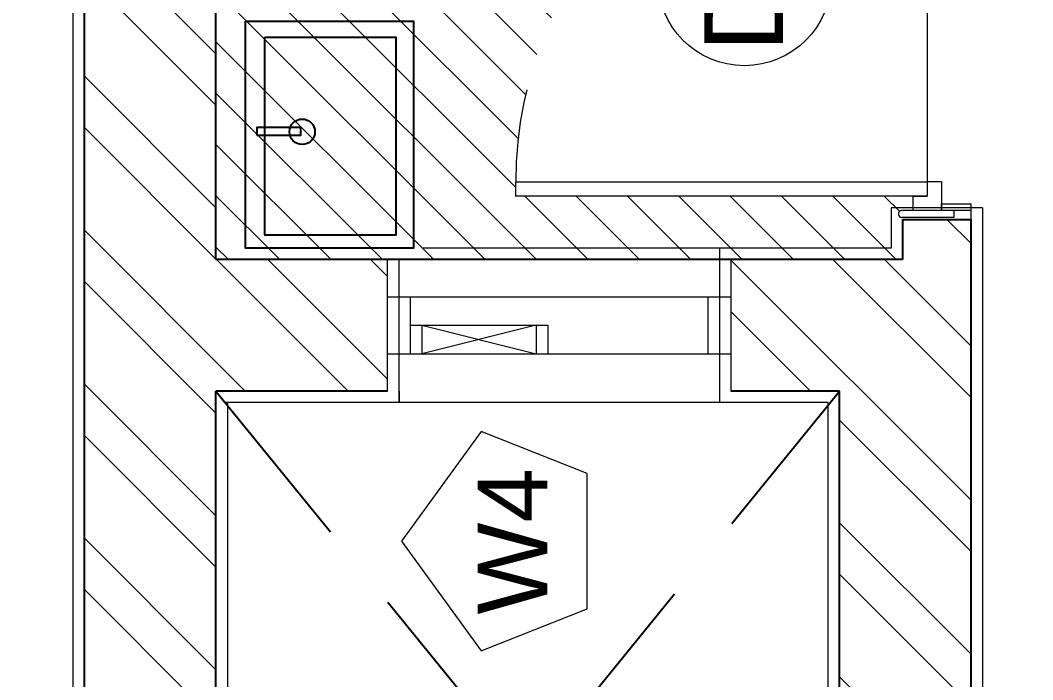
# Model space of a CAD drawing. Header units: metres. Extents: x 15463 to 32022, y 1223 to 33962.
# Drawn here: x 29499.717 to 29501.487, y 4122.25 to 4123.404 of the extents above; entities that cross this region are included whole.
import ezdxf

# ---------------------------------------------------------------- set-up
doc = ezdxf.new("R2010")
doc.units = ezdxf.units.M
doc.header["$LTSCALE"] = 0.1
doc.linetypes.add('DASHED2', pattern=[9.525, 6.35, -3.175])
doc.linetypes.add('HIDDEN2', pattern=[4.7625, 3.175, -1.5875])
for name, color, linetype, lineweight in [('DOOR', 7, 'Continuous', 20), ('HATCH', 250, 'Continuous', 13), ('LEVEL', 251, 'Continuous', 13), ('PLASTER', 252, 'Continuous', 15)]:
    doc.layers.add(name, color=color, linetype=linetype, lineweight=lineweight)
doc.styles.get("Standard").update_dxf_attribs({"font": 'arial.ttf'})

msp = doc.modelspace()

# ---------------------------------------------------------------- hatches: boundary and pattern name
at = {"layer": 'HATCH'}
h = msp.add_hatch(dxfattribs=at)
h.set_pattern_fill('ANSI32', color=256, scale=0.02, angle=90)
h.set_pattern_definition([(135, (29569.4144, 3572.19952), (-0.13470384, -0.13470384), []), (135, (29569.4144, 3572.28933), (-0.13470384, -0.13470384), [])])
h.paths.add_polyline_path([(29499.8292, 4125.1155), (29499.8292, 4119.0207), (29500.0592, 4119.0207), (29500.0592, 4119.422), (29500.0595, 4121.1856), (29500.3592, 4121.1856), (29500.3592, 4121.4156), (29500.0592, 4121.4156), (29500.0592, 4121.4156), (29500.0592, 4122.7556), (29500.3592, 4122.7556), (29500.3592, 4122.9856), (29500.0592, 4122.9856), (29500.0592, 4125.1155)])
h.paths.add_polyline_path([(29500.1292, 4118.9854), (29500.1292, 4118.8655), (29501.3792, 4118.8653), (29501.3792, 4119.0549), (29501.2593, 4119.0549), (29501.2593, 4119.0302), (29501.2592, 4118.9863), (29501.2592, 4118.9853)])
h.paths.add_polyline_path([(29500.9592, 4122.9855), (29500.9592, 4122.7555), (29501.1492, 4122.7555), (29501.1492, 4121.4155), (29500.9592, 4121.4155), (29500.9592, 4121.1855), (29501.2594, 4121.1855), (29501.2592, 4119.8552), (29501.3792, 4119.8552), (29501.3792, 4123.0558), (29501.2594, 4123.0558), (29501.2594, 4122.9855)])
h.paths.add_polyline_path([(29502.4992, 4118.9855), (29502.4992, 4119.0456), (29502.3792, 4119.0456), (29502.3792, 4118.9855), (29502.3792, 4118.3683), (29502.4992, 4118.3683), (29502.4992, 4118.8655), (29505.0092, 4118.8655), (29505.0092, 4118.9855)])
h.paths.add_polyline_path([(29505.3792, 4118.6855), (29505.3792, 4118.1465), (29505.6092, 4118.1465), (29505.6092, 4118.6855)])
h.paths.add_polyline_path([(29505.3792, 4117.1444), (29505.3792, 4116.6755), (29505.6092, 4116.6755), (29505.6092, 4117.1444)])
h.paths.add_polyline_path([(29505.3792, 4119.7597), (29505.3792, 4118.9855), (29505.6092, 4118.9855), (29505.6092, 4119.7597)])
h.paths.add_polyline_path([(29505.3792, 4122.0356), (29505.3792, 4121.2597), (29505.6092, 4121.2597), (29505.6092, 4122.0356)])
h.paths.add_polyline_path([(29504.6092, 4122.2955), (29504.6092, 4122.9005), (29504.3792, 4122.9005), (29504.3792, 4122.1855), (29502.3792, 4122.1855), (29502.3792, 4120.0456), (29502.4992, 4120.0456), (29502.4992, 4122.0655), (29505.0092, 4122.0655), (29505.0092, 4122.2955)])
h.paths.add_polyline_path([(29504.3792, 4125.1155), (29504.3792, 4124.4005), (29504.6092, 4124.4005), (29504.6092, 4125.1155)])
h.paths.add_polyline_path([(29500.4292, 4125.4155), (29500.4292, 4125.1856), (29501.2592, 4125.1855), (29501.2594, 4123.8558), (29501.3792, 4123.8558), (29501.3792, 4125.1855), (29504.0092, 4125.1855), (29504.0092, 4125.4155)])
at = {"layer": 'LEVEL'}
h = msp.add_hatch(dxfattribs=at)
h.set_pattern_fill('ANSI31', color=256, scale=0.02, angle=90)
h.set_pattern_definition([(135, (29569.414394, 3572.19952), (-0.0449012806, -0.0449012806), [])])
h.paths.add_polyline_path([(29488.2785, 4112.7406), (29488.2785, 4109.3807), (29488.6485, 4109.3807), (29489.0485, 4109.3807), (29489.0485, 4109.9098), (29489.0769, 4109.9098), (29489.0769, 4112.0816), (29489.0643, 4112.0816), (29489.0555, 4112.0816, -1), (29489.0555, 4112.0936), (29489.0485, 4112.0957), (29489.0485, 4112.7406)])
h.paths.add_polyline_path([(29488.8582, 4110.274), (29488.8582, 4109.6478), (29488.3966, 4109.6478), (29488.3966, 4110.274)], flags=16)
h.paths.add_polyline_path([(29488.2785, 4116.3606), (29488.2785, 4113.0007), (29489.0485, 4113.0007), (29489.0485, 4113.0207), (29489.0485, 4113.6456), (29489.0555, 4113.6478, -1), (29489.0555, 4113.6598), (29489.0769, 4113.6598), (29489.0769, 4115.8315), (29489.0555, 4115.8315, -1), (29489.0555, 4115.8435), (29489.0485, 4115.8456), (29489.0485, 4116.3606)])
h.paths.add_polyline_path([(29488.8526, 4113.934), (29488.8526, 4113.3077), (29488.391, 4113.3077), (29488.391, 4113.934)], flags=16)
h.paths.add_polyline_path([(29505.0092, 4103.4068), (29505.0092, 4103.4452), (29504.6092, 4103.4452), (29504.6092, 4102.8402), (29504.6021, 4102.8381, -1), (29504.6021, 4102.8261), (29504.5808, 4102.8261), (29504.5808, 4102.7961), (29504.5808, 4101.3544), (29504.6021, 4101.3544, -1), (29504.6021, 4101.3424), (29504.6092, 4101.3402), (29504.6092, 4100.5552), (29505.3792, 4100.5552), (29505.3792, 4103.4068)])
h.paths.add_polyline_path([(29505.2472, 4101.3086), (29505.2472, 4100.6823), (29504.7856, 4100.6823), (29504.7856, 4101.3086)], flags=16)
h.paths.add_polyline_path([(29504.6092, 4112.7555), (29504.6092, 4112.7203), (29504.6092, 4112.0878), (29504.6021, 4112.0856, -1), (29504.6021, 4112.0736), (29504.5808, 4112.0736), (29504.5808, 4109.9019), (29504.6021, 4109.9019, -0.414214), (29504.6081, 4109.8959), (29504.6092, 4109.9603), (29504.6092, 4109.3652), (29505.3792, 4109.3652), (29505.3792, 4112.7555)])
h.paths.add_polyline_path([(29505.2419, 4110.1777), (29505.2419, 4109.5514), (29504.7803, 4109.5514), (29504.7803, 4110.1777)], flags=16)
h.paths.add_polyline_path([(29505.0092, 4116.3755), (29504.6092, 4116.3755), (29504.6092, 4115.8529), (29504.6021, 4115.8508, -1), (29504.6021, 4115.8388), (29504.5808, 4115.8388), (29504.5808, 4113.667), (29504.6021, 4113.667, -1), (29504.6021, 4113.655), (29504.6092, 4113.6529), (29504.6092, 4112.9852), (29505.3792, 4112.9852), (29505.3792, 4116.3755)])
h.paths.add_polyline_path([(29505.253, 4113.8679), (29505.253, 4113.2416), (29504.7914, 4113.2416), (29504.7914, 4113.8679)], flags=16)
h.paths.add_polyline_path([(29504.6092, 4125.1855), (29504.6092, 4125.1155), (29504.6092, 4124.4005), (29504.6021, 4124.3983, -1), (29504.6021, 4124.3863), (29504.5808, 4124.3863), (29504.5808, 4122.9146), (29504.5934, 4122.9146), (29504.6021, 4122.9146, -1), (29504.6021, 4122.9026), (29504.6092, 4122.9005), (29504.6092, 4122.2955), (29505.0092, 4122.2955), (29505.0092, 4122.3356), (29505.3792, 4122.3356), (29505.3792, 4125.1855)])
h.paths.add_polyline_path([(29505.2257, 4123.1029), (29505.2257, 4122.4766), (29504.7641, 4122.4766), (29504.7641, 4123.1029)], flags=16)
h.paths.add_polyline_path([(29505.1754, 4122.7839), (29505.1754, 4123.0876), (29505.0263, 4123.0876), (29505.0263, 4122.7839)], flags=8)
h.paths.add_polyline_path([(29505.1754, 4122.5044), (29505.1754, 4122.8006), (29505.0263, 4122.8006), (29505.0263, 4122.5044)], flags=8)
h.paths.add_polyline_path([(29504.9556, 4122.7858), (29504.9556, 4123.1103), (29504.8108, 4123.1103), (29504.8108, 4122.7858)], flags=24)
h.paths.add_polyline_path([(29504.9556, 4122.5498), (29504.9556, 4122.7549), (29504.8108, 4122.7549), (29504.8108, 4122.5498)], flags=8)
h.paths.add_polyline_path([(29505.1278, 4123.2047), (29505.1278, 4124.3039), (29504.8906, 4124.3039), (29504.8906, 4123.2047)], flags=24)
h = msp.add_hatch(dxfattribs=at)
h.set_pattern_fill('ANSI31', color=256, scale=0.02, angle=90)
h.set_pattern_definition([(135, (29569.414394, 3844.14269), (-0.04490128, -0.04490128), [])])
edge = h.paths.add_edge_path()
edge.add_line((29500.0592, 4122.9855), (29500.0592, 4125.1155))
edge.add_line((29500.0592, 4125.1155), (29501.2593, 4125.1853))
edge.add_line((29501.2593, 4125.1853), (29501.2593, 4125.1056))
edge.add_line((29501.2593, 4125.1056), (29501.2593, 4123.8517))
edge.add_line((29501.2593, 4123.8517), (29501.2582, 4123.8517))
edge.add_arc((29501.2582, 4123.8457), 0.006, 450, 630)
edge.add_line((29501.2582, 4123.8397), (29501.2774, 4123.8397))
edge.add_line((29501.2774, 4123.8397), (29501.2774, 4123.8151))
edge.add_arc((29501.2778, 4123.1207), 0.6944, 450.0337, 540)
edge.add_line((29500.5834, 4123.1207), (29500.5834, 4123.0957))
edge.add_line((29500.5834, 4123.0957), (29501.2774, 4123.0957))
edge.add_line((29501.2774, 4123.0957), (29501.2774, 4123.0707))
edge.add_line((29501.2774, 4123.0707), (29501.2582, 4123.0707))
edge.add_arc((29501.2582, 4123.0647), 0.006, 450, 630)
edge.add_line((29501.2582, 4123.0587), (29501.2593, 4123.0587))
edge.add_line((29501.2593, 4123.0587), (29501.2593, 4122.9856))
edge.add_line((29501.2593, 4122.9856), (29500.0592, 4122.9855))

# ---------------------------------------------------------------- linework, layer by layer
for p, q in [((29499.8292, 4114.862), (29499.8292, 4125.4156)), ((29500.0592, 4122.9856), (29500.0592, 4125.1155)), ((29500.0592, 4122.9856), (29500.0592, 4123.0656)), ((29501.2594, 4123.0558), (29501.3792, 4123.0558)), ((29501.2594, 4123.0558), (29501.2594, 4122.9855)), ((29501.2594, 4123.0558), (29501.3792, 4123.0558)), ((29501.3792, 4119.8549), (29501.3792, 4123.0558)), ((29501.2594, 4122.9855), (29500.0592, 4122.9856)), ((29500.0592, 4121.4156), (29500.0592, 4122.7556)), ((29500.3592, 4122.7556), (29500.0592, 4122.7556)), ((29501.1492, 4122.7555), (29500.9592, 4122.7555)), ((29501.1492, 4121.4155), (29501.1492, 4122.7555))]:
    msp.add_line(p, q)
at = {"linetype": 'HIDDEN2'}
for p, q in [((29500.0592, 4122.7556), (29501.1492, 4121.4155)), ((29500.0592, 4121.4156), (29501.1492, 4122.7555))]:
    msp.add_line(p, q, dxfattribs=at)
at = {"color": 2, "true_color": 0xf1eb1f}
msp.add_lwpolyline([(29488.0485, 4122.3356), (29492.5085, 4122.3356), (29492.5085, 4119.9503), (29493.8292, 4119.9503), (29493.8292, 4117.01), (29498.0592, 4117.021), (29498.0592, 4114.862), (29499.8292, 4114.862), (29499.8292, 4125.4156), (29505.6092, 4125.4155), (29505.6092, 4100.3252), (29499.8292, 4100.3252), (29499.8292, 4107.5506), (29493.8292, 4107.5506), (29493.8292, 4105.7712), (29492.5085, 4105.7712), (29492.5085, 4103.4068), (29488.0485, 4103.4068), (29488.0485, 4122.3356)], dxfattribs=at)
for points in [[(29500.1106, 4123.4027), (29500.4046, 4123.4027), (29500.4046, 4123.0052), (29500.1106, 4123.0052)], [(29500.1446, 4123.3747), (29500.3739, 4123.3747), (29500.3739, 4123.0284), (29500.1446, 4123.0284)], [(29500.1307, 4123.2032), (29500.2078, 4123.2032), (29500.2078, 4123.2165), (29500.1307, 4123.2165)]]:
    msp.add_lwpolyline(points, close=True)
msp.add_circle((29500.21, 4123.2091), 0.0223)
at = {"layer": 'DOOR'}
for p, q in [((29500.5833, 4123.0963), (29500.5833, 4123.1213)), ((29500.5833, 4123.1213), (29501.3023, 4123.1213)), ((29500.5834, 4123.0957), (29500.5834, 4123.1207)), ((29501.3273, 4123.1213), (29501.3023, 4123.1213)), ((29501.3023, 4123.1213), (29501.3023, 4123.0963)), ((29501.3273, 4123.1213), (29501.3273, 4123.0713)), ((29501.3023, 4123.0963), (29500.5833, 4123.0963)), ((29501.2773, 4123.0963), (29501.2773, 4123.0713)), ((29501.2773, 4123.0963), (29501.3023, 4123.0963)), ((29501.3792, 4123.0713), (29501.2581, 4123.0713)), ((29501.3273, 4123.0713), (29501.3273, 4123.0833)), ((29501.3273, 4123.0833), (29501.3792, 4123.0833)), ((29501.3491, 4123.0713), (29501.3491, 4123.0593)), ((29501.3792, 4123.0713), (29501.3792, 4123.0833)), ((29501.3491, 4123.0593), (29501.2581, 4123.0593)), ((29500.3592, 4122.7555), (29500.3592, 4122.9855)), ((29500.9592, 4122.9855), (29500.9592, 4122.7555)), ((29500.3592, 4122.9205), (29500.9592, 4122.9205)), ((29500.3992, 4122.8205), (29500.3992, 4122.9205)), ((29500.9192, 4122.9205), (29500.9192, 4122.8205)), ((29500.3992, 4122.8705), (29500.4192, 4122.8705)), ((29500.4192, 4122.8705), (29500.6192, 4122.8705)), ((29500.4192, 4122.8705), (29500.4192, 4122.8205)), ((29500.6192, 4122.8705), (29500.6192, 4122.8205)), ((29500.6192, 4122.8705), (29500.6392, 4122.8705)), ((29500.6392, 4122.8705), (29500.6392, 4122.8205)), ((29500.3592, 4122.8205), (29500.9592, 4122.8205))]:
    msp.add_line(p, q, dxfattribs=at)
at = {"layer": 'DOOR', "linetype": 'HIDDEN2'}
for p, q in [((29500.4192, 4122.8705), (29500.6192, 4122.8205)), ((29500.6192, 4122.8705), (29500.4192, 4122.8205))]:
    msp.add_line(p, q, dxfattribs=at)
at = {"layer": 'DOOR', "linetype": 'DASHED2'}
msp.add_arc((29501.2777, 4123.1213), 0.6944, 87.9705, 180, dxfattribs=at)
at = {"layer": 'DOOR'}
msp.add_arc((29501.2581, 4123.0653), 0.006, 90, 270, dxfattribs=at)
at = {"layer": 'LEVEL'}
msp.add_line((29501.3023, 4123.7903), (29501.3023, 4123.1213), dxfattribs=at)
msp.add_lwpolyline([(29500.3835, 4122.4929), (29500.5228, 4122.3011), (29500.7079, 4122.3744), (29500.7079, 4122.6114), (29500.5228, 4122.6846)], close=True, dxfattribs=at)
msp.add_circle((29500.983, 4123.4766), 0.1519, dxfattribs=at)
at = {"layer": 'PLASTER'}
for p, q in [((29499.8092, 4125.4355), (29499.8092, 4118.1901)), ((29501.3992, 4123.0758), (29501.2394, 4123.0758)), ((29501.2394, 4123.0758), (29501.2394, 4123.0055)), ((29501.3792, 4123.0558), (29501.3792, 4123.0758)), ((29501.3992, 4123.0758), (29501.3992, 4119.8352)), ((29501.2394, 4123.0055), (29500.4214, 4123.0054)), ((29500.9392, 4123.0054), (29500.9392, 4122.7355)), ((29500.3792, 4122.7355), (29500.3792, 4122.9855)), ((29500.3792, 4122.7555), (29500.3792, 4122.7355)), ((29501.1292, 4122.7355), (29500.0754, 4122.7355)), ((29500.0792, 4122.7355), (29500.0794, 4121.4355)), ((29501.1292, 4121.4355), (29501.1292, 4122.7355))]:
    msp.add_line(p, q, dxfattribs=at)

# ---------------------------------------------------------------- texts
at = {"layer": 'LEVEL'}
for s, height, p in [('D3', 0.13794, (29501.0507, 4123.3485)), ('W4', 0.12209, (29500.6387, 4122.3646))]:
    msp.add_text(s, height=height, rotation=90, dxfattribs=at).set_placement(p)

doc.saveas('drawing.dxf')
